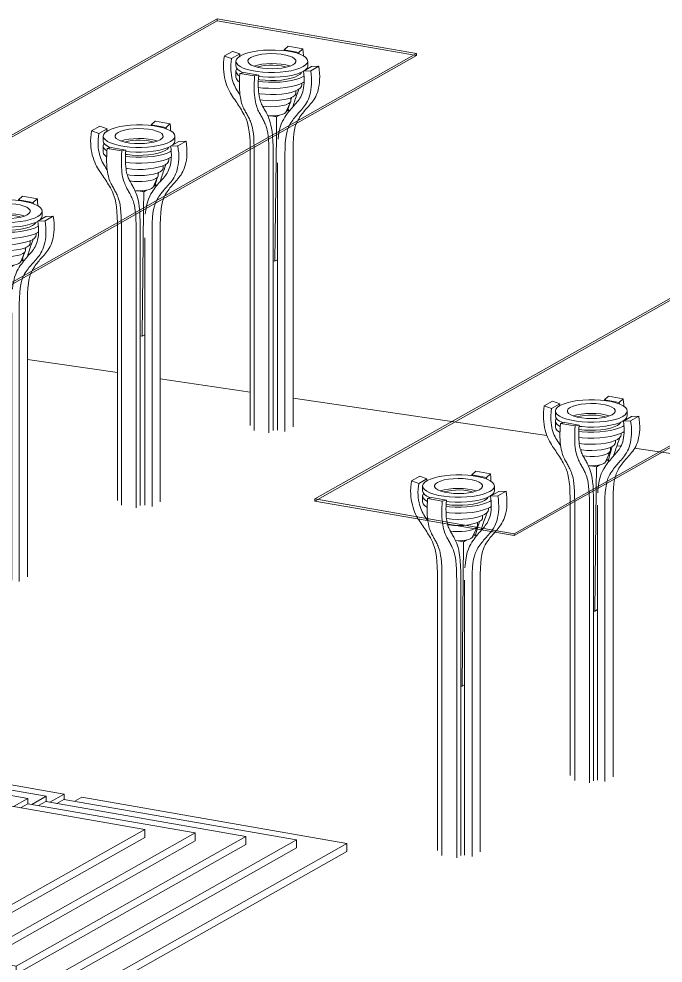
# Model space of a CAD drawing. Header units: millimetres. Extents: x -46414 to 39435, y -16675 to 32999.
# Drawn here: x 8391 to 16017, y 6669 to 17844 of the extents above; entities that cross this region are included whole.
import ezdxf

# ---------------------------------------------------------------- set-up
doc = ezdxf.new("R2010")
doc.units = ezdxf.units.MM
for name, color, linetype, lineweight in [('A-FLOR', 192, 'Continuous', 9), ('A-GENM', 13, 'Continuous', 9), ('A-GLAZ-CURT', 52, 'Continuous', 9)]:
    doc.layers.add(name, color=color, linetype=linetype, lineweight=lineweight)

# ---------------------------------------------------------------- blocks, each defined once
blk = doc.blocks.new('water view - water view-248773-3D 2')
at = {"layer": 'A-GENM'}
for p, q in [((5788, 9214), (5103, 8827)), ((6969, 9009), (5788, 9214)), ((7057, 9155), (7057, 9171)), ((7057, 9171), (7104, 9162)), ((7206, 9263), (7191, 9070)), ((7212, 9258), (7226, 9253)), ((7297, 9070), (7283, 9263)), ((7288, 9192), (7290, 9191)), ((7288, 9190), (7290, 9191)), ((7290, 9191), (7290, 9176)), ((5959, 9122), (5359, 8783)), ((7183, 8909), (5959, 9122)), ((6960, 9103), (6960, 9031)), ((7010, 9110), (6963, 9118)), ((7030, 9045), (7056, 9059)), ((7120, 9144), (7057, 9155)), ((7459, 9162), (7433, 9147)), ((7526, 9073), (7462, 9084)), ((7478, 9097), (7526, 9089)), ((7526, 9089), (7526, 9073)), ((7529, 9031), (7529, 9103)), ((6131, 9029), (5616, 8738)), ((7180, 8846), (6131, 9029)), ((7065, 9049), (7030, 9029)), ((7030, 9029), (7030, 9045)), ((7184, 8944), (7172, 8641)), ((7225, 9030), (7199, 9015)), ((7199, 9015), (7199, 9000)), ((7316, 8641), (7305, 8944)), ((8925, 8669), (7331, 8946)), ((7432, 9036), (7385, 9044)), ((7432, 9020), (7432, 9036)), ((6302, 8936), (5872, 8694)), ((6473, 8844), (6129, 8649)), ((7178, 8784), (6302, 8936)), ((7176, 8722), (6473, 8844)), ((8712, 8643), (7307, 8887)), ((8498, 8617), (7309, 8824)), ((8285, 8592), (7312, 8761)), ((7173, 8643), (7132, 8487)), ((7357, 8487), (7316, 8643)), ((8071, 8566), (7606, 8647)), ((8328, 8521), (8498, 8617)), ((8498, 8617), (8498, 8554)), ((8542, 8547), (8712, 8643)), ((8712, 8643), (8712, 8580)), ((8755, 8573), (8925, 8669)), ((8923, 8606), (8838, 8558)), ((11675, 8128), (8923, 8606)), ((8925, 8669), (8925, 8606)), ((9136, 8632), (9051, 8584)), ((12274, 8086), (9136, 8632)), ((6772, 8544), (6773, 8537)), ((7693, 8399), (7717, 8544)), ((7727, 8372), (8071, 8566)), ((8282, 8529), (7938, 8335)), ((8060, 8465), (8285, 8592)), ((8071, 8566), (8071, 8471)), ((9880, 8251), (8282, 8529)), ((8285, 8592), (8285, 8529)), ((8496, 8555), (8411, 8507)), ((10478, 8210), (8496, 8555)), ((8709, 8581), (8624, 8533)), ((11077, 8169), (8709, 8581)), ((4359, 8407), (2215, 7196)), ((7828, 8354), (8033, 8470)), ((8033, 8470), (8143, 8451)), ((8071, 8471), (8060, 8465)), ((4595, 8351), (2813, 7345)), ((4745, 8247), (3412, 7493)), ((8016, 7199), (9880, 8251)), ((8187, 6916), (10478, 8210)), ((8358, 6633), (11077, 8169)), ((9880, 8251), (9880, 8156)), ((10478, 8210), (10478, 8115)), ((11077, 8169), (11077, 8074)), ((4896, 8142), (4011, 7642)), ((9880, 8156), (8016, 7104)), ((10478, 8115), (8187, 6821)), ((11077, 8074), (8358, 6538)), ((8530, 6351), (11675, 8128)), ((8701, 6068), (12274, 8086)), ((11675, 8128), (11675, 8033)), ((12274, 8086), (12274, 7991)), ((5046, 8038), (4609, 7791)), ((11675, 8033), (8530, 6256)), ((12274, 7991), (8701, 5973)), ((4609, 7791), (5217, 7685)), ((4609, 7696), (4609, 7791)), ((4011, 7642), (4876, 7492)), ((4011, 7547), (4011, 7642)), ((5089, 7612), (4609, 7696)), ((3412, 7493), (4534, 7298)), ((3412, 7399), (3412, 7493)), ((4747, 7419), (4011, 7547)), ((4406, 7226), (3412, 7399)), ((2813, 7345), (4192, 7105)), ((2813, 7250), (2813, 7345)), ((5670, 7259), (5486, 7291)), ((7081, 7266), (7027, 7275)), ((2215, 7196), (3851, 6912)), ((2215, 7128), (2215, 7196)), ((4064, 7032), (2813, 7250)), ((5273, 7170), (5660, 7103)), ((6814, 7155), (7146, 7097)), ((8016, 7104), (7724, 7154)), ((7778, 7240), (8016, 7199)), ((8016, 7104), (8016, 7199)), ((3692, 6844), (2245, 7096)), ((5397, 7053), (5144, 7097)), ((7161, 6999), (6797, 7063)), ((6590, 6941), (6614, 6937)), ((7685, 7003), (8187, 6916)), ((6600, 6844), (6552, 6853)), ((6791, 6906), (7168, 6840)), ((8187, 6821), (7678, 6910)), ((8187, 6821), (8187, 6916)), ((7168, 6745), (6767, 6815)), ((7676, 6752), (8358, 6633)), ((6501, 6704), (6521, 6700)), ((6676, 6673), (7168, 6588)), ((8358, 6538), (7676, 6657)), ((8358, 6538), (8358, 6633)), ((5947, 6452), (5661, 6502)), ((5789, 6575), (5908, 6554)), ((7168, 6493), (6604, 6591)), ((7676, 6499), (8530, 6351)), ((6518, 6448), (7168, 6335)), ((8530, 6256), (7676, 6404)), ((7168, 6240), (6497, 6357)), ((8530, 6256), (8530, 6351)), ((7676, 6247), (8701, 6068)), ((8701, 5973), (7676, 6152)), ((8701, 5973), (8701, 6068))]:
    blk.add_line(p, q, dxfattribs=at)
for points in [[(7212, 9258, 0), (7210, 9259, 0), (7207, 9260, 0), (7204, 9262, 0), (7201, 9264, 0), (7198, 9267, 0), (7195, 9270, 0), (7191, 9274, 0), (7187, 9278, 0), (7184, 9284, 0), (7180, 9290, 0), (7177, 9297, 0), (7175, 9305, 0), (7173, 9314, 0), (7173, 9323, 0), (7174, 9332, 0), (7176, 9341, 0), (7178, 9349, 0), (7181, 9355, 0), (7185, 9361, 0), (7189, 9366, 0), (7192, 9370, 0), (7196, 9374, 0), (7199, 9377, 0), (7202, 9379, 0), (7205, 9381, 0), (7208, 9383, 0), (7211, 9384, 0), (7213, 9386, 0), (7215, 9387, 0), (7217, 9387, 0), (7219, 9388, 0), (7221, 9389, 0), (7222, 9389, 0), (7224, 9390, 0), (7225, 9390, 0), (7227, 9391, 0), (7228, 9391, 0), (7229, 9391, 0), (7231, 9392, 0), (7232, 9392, 0), (7233, 9392, 0), (7234, 9392, 0), (7235, 9392, 0), (7236, 9392, 0), (7237, 9392, 0), (7238, 9393, 0), (7239, 9393, 0), (7240, 9393, 0), (7241, 9393, 0), (7242, 9393, 0), (7243, 9393, 0), (7243, 9393, 0), (7244, 9393, 0), (7245, 9393, 0), (7246, 9393, 0), (7247, 9393, 0), (7248, 9393, 0), (7249, 9393, 0), (7250, 9393, 0), (7251, 9393, 0), (7252, 9393, 0), (7253, 9392, 0), (7254, 9392, 0), (7255, 9392, 0), (7256, 9392, 0), (7257, 9392, 0)], [(7277, 9258, 0), (7279, 9259, 0), (7282, 9260, 0), (7285, 9262, 0), (7288, 9264, 0), (7291, 9267, 0), (7294, 9270, 0), (7298, 9274, 0), (7302, 9278, 0), (7305, 9284, 0), (7309, 9290, 0), (7312, 9297, 0), (7314, 9305, 0), (7316, 9314, 0), (7316, 9323, 0), (7315, 9332, 0), (7313, 9341, 0), (7311, 9349, 0), (7307, 9355, 0), (7304, 9361, 0), (7300, 9366, 0), (7296, 9370, 0), (7293, 9374, 0), (7290, 9377, 0), (7286, 9379, 0), (7283, 9381, 0), (7281, 9383, 0), (7278, 9384, 0), (7276, 9386, 0), (7274, 9387, 0), (7272, 9387, 0), (7270, 9388, 0), (7268, 9389, 0), (7266, 9389, 0), (7265, 9390, 0), (7263, 9390, 0), (7262, 9391, 0), (7261, 9391, 0), (7259, 9391, 0), (7258, 9392, 0), (7257, 9392, 0), (7257, 9392, 0)], [(7057, 9171, 0), (7097, 9180, 0), (7142, 9187, 0), (7190, 9191, 0), (7201, 9192, 0)], [(7104, 9162, 0), (7140, 9169, 0), (7180, 9174, 0), (7200, 9176, 0)], [(7226, 9253, 0), (7245, 9252, 0), (7264, 9254, 0), (7278, 9258, 0)], [(7290, 9176, 0), (7338, 9172, 0), (7383, 9166, 0)], [(7383, 9166, 0), (7423, 9157, 0), (7441, 9152, 0)], [(7030, 9045, 0), (7005, 9055, 0), (6985, 9067, 0), (6971, 9079, 0), (6962, 9092, 0), (6960, 9105, 0), (6963, 9118, 0)], [(6975, 9117, 0), (6995, 9131, 0), (7023, 9144, 0), (7057, 9155, 0)], [(7026, 9091, 0), (7018, 9100, 0), (7010, 9110, 0)], [(7056, 9059, 0), (7034, 9071, 0), (7019, 9083, 0), (7011, 9096, 0), (7010, 9110, 0)], [(7120, 9144, 0), (7083, 9134, 0), (7054, 9121, 0), (7034, 9106, 0), (7026, 9091, 0)], [(7046, 9065, 0), (7047, 9079, 0), (7060, 9093, 0), (7083, 9107, 0), (7116, 9118, 0), (7156, 9126, 0), (7197, 9131, 0)], [(7056, 9059, 0), (7061, 9054, 0), (7065, 9049, 0)], [(7104, 9162, 0), (7112, 9153, 0), (7120, 9144, 0)], [(7219, 9055, 0), (7201, 9060, 0), (7192, 9067, 0), (7192, 9073, 0)], [(7297, 9073, 0), (7295, 9065, 0), (7284, 9059, 0), (7265, 9054, 0), (7241, 9053, 0), (7219, 9055, 0)], [(7350, 9147, 0), (7304, 9153, 0), (7291, 9155, 0)], [(7292, 9130, 0), (7297, 9130, 0), (7341, 9124, 0)], [(7341, 9124, 0), (7380, 9116, 0), (7411, 9104, 0), (7433, 9091, 0), (7443, 9076, 0), (7442, 9061, 0)], [(7424, 9127, 0), (7391, 9138, 0), (7350, 9147, 0)], [(7404, 9041, 0), (7406, 9042, 0), (7435, 9054, 0), (7454, 9069, 0), (7462, 9084, 0)], [(7433, 9147, 0), (7428, 9137, 0), (7424, 9127, 0)], [(7526, 9073, 0), (7514, 9058, 0), (7493, 9044, 0), (7466, 9032, 0), (7432, 9020, 0)], [(7433, 9147, 0), (7455, 9136, 0), (7470, 9124, 0), (7478, 9111, 0), (7478, 9097, 0)], [(7459, 9162, 0), (7488, 9150, 0), (7510, 9135, 0), (7524, 9120, 0), (7529, 9105, 0), (7526, 9089, 0)], [(7462, 9084, 0), (7470, 9091, 0), (7478, 9097, 0)], [(7106, 8953, 0), (7057, 8963, 0), (7017, 8977, 0), (6986, 8993, 0), (6967, 9011, 0), (6960, 9029, 0), (6960, 9031, 0)], [(7106, 9010, 0), (7065, 9018, 0), (7030, 9029, 0)], [(7065, 9049, 0), (7098, 9037, 0), (7138, 9028, 0)], [(7529, 9032, 0), (7524, 9014, 0), (7507, 8996, 0), (7478, 8979, 0), (7439, 8965, 0), (7391, 8954, 0), (7337, 8946, 0), (7279, 8942, 0), (7219, 8942, 0), (7161, 8945, 0), (7106, 8953, 0)], [(7199, 9000, 0), (7151, 9003, 0), (7106, 9010, 0)], [(7138, 9028, 0), (7185, 9022, 0), (7208, 9020, 0)], [(7432, 9036, 0), (7399, 9028, 0), (7362, 9022, 0), (7323, 9018, 0), (7282, 9015, 0), (7240, 9014, 0), (7199, 9015, 0)], [(7385, 9044, 0), (7349, 9037, 0), (7309, 9033, 0), (7267, 9030, 0), (7225, 9030, 0)], [(6773, 8537, 0), (6771, 8557, 0), (6780, 8580, 0), (6800, 8602, 0), (6830, 8624, 0), (6871, 8643, 0), (6922, 8660, 0), (6980, 8675, 0), (7044, 8686, 0), (7114, 8694, 0), (7175, 8698, 0)], [(6828, 8528, 0), (6822, 8542, 0), (6823, 8564, 0), (6835, 8586, 0), (6858, 8606, 0), (6892, 8625, 0), (6936, 8643, 0), (6988, 8657, 0), (7047, 8669, 0), (7111, 8678, 0), (7174, 8683, 0)], [(7209, 8621, 0), (7188, 8627, 0), (7175, 8635, 0), (7173, 8644, 0)], [(7316, 8643, 0), (7316, 8638, 0), (7307, 8630, 0), (7289, 8623, 0), (7264, 8619, 0), (7236, 8619, 0), (7209, 8621, 0)], [(7314, 8698, 0), (7335, 8697, 0), (7406, 8691, 0), (7474, 8681, 0)], [(7314, 8683, 0), (7318, 8682, 0), (7386, 8677, 0), (7450, 8668, 0)], [(7450, 8668, 0), (7508, 8656, 0), (7559, 8641, 0), (7601, 8623, 0), (7634, 8604, 0), (7656, 8583, 0), (7667, 8561, 0), (7666, 8539, 0), (7654, 8518, 0), (7630, 8497, 0), (7596, 8478, 0), (7553, 8461, 0), (7501, 8446, 0), (7442, 8434, 0), (7400, 8428, 0)], [(7474, 8681, 0), (7536, 8669, 0), (7591, 8653, 0), (7637, 8635, 0), (7674, 8614, 0), (7700, 8593, 0), (7714, 8570, 0), (7718, 8546, 0), (7709, 8523, 0), (7689, 8501, 0), (7658, 8480, 0), (7617, 8460, 0), (7567, 8443, 0), (7509, 8429, 0), (7455, 8419, 0)], [(6905, 8514, 0), (6921, 8529, 0), (6953, 8547, 0), (6995, 8563, 0), (7045, 8576, 0), (7101, 8586, 0), (7159, 8592, 0)], [(7329, 8592, 0), (7356, 8589, 0), (7416, 8581, 0)], [(7416, 8581, 0), (7469, 8570, 0), (7515, 8555, 0), (7552, 8538, 0), (7579, 8520, 0), (7594, 8500, 0), (7597, 8480, 0), (7596, 8478, 0)], [(7136, 8474, 0), (7132, 8480, 0), (7133, 8491, 0)], [(7357, 8489, 0), (7355, 8478, 0), (7343, 8467, 0), (7322, 8459, 0), (7292, 8452, 0), (7273, 8450, 0)], [(7694, 8401, 0), (7692, 8393, 0), (7685, 8379, 0)]]:
    blk.add_polyline3d(points, dxfattribs=at)
blk = doc.blocks.new('Family8 - COLUMN-V35-3D 2')
at = {"layer": 'A-GENM'}
for p, q in [((13135, 12431), (13038, 12376)), ((13135, 12431), (13221, 12400)), ((13751, 12448), (13799, 12491)), ((13752, 12439), (13751, 12448)), ((13751, 12448), (13926, 12417)), ((13974, 12461), (13799, 12491)), ((13974, 12461), (13926, 12417)), ((13926, 12417), (13927, 12398)), ((13125, 12345), (13038, 12376)), ((13125, 12345), (13221, 12400)), ((13170, 12315), (13170, 12258)), ((13221, 12400), (13218, 12376)), ((14019, 12258), (14019, 12315)), ((13170, 12198), (13170, 12127)), ((13250, 12173), (13244, 12183)), ((14071, 12252), (13974, 12197)), ((14060, 12199), (13974, 12197)), ((14008, 12228), (14014, 12219)), ((14060, 12199), (14157, 12253)), ((14071, 12252), (14157, 12253)), ((13229, 12169), (13277, 12179)), ((13229, 12169), (13403, 12138)), ((13451, 12149), (13277, 12179)), ((13451, 12149), (13403, 12138)), ((13982, 12143), (13966, 12133)), ((13984, 12074), (13966, 12062)), ((13879, 11937), (13879, 11967)), ((13948, 12032), (13948, 12054)), ((13232, 11904), (13230, 11906)), ((13820, 11847), (13820, 11883)), ((13762, 11713), (13804, 11806)), ((13763, 11717), (13801, 11738)), ((13801, 11738), (13774, 11743)), ((13792, 11813), (13785, 11809)), ((13811, 11827), (13792, 11813)), ((13801, 11738), (13800, 11715)), ((13804, 11806), (13818, 11837)), ((13858, 11784), (13862, 11795)), ((13588, 11668), (13655, 11656)), ((13636, 9946), (13655, 11656)), ((13655, 11656), (13694, 11678)), ((13344, 11285), (13344, 8002)), ((13398, 7943), (13398, 11226)), ((13573, 11195), (13573, 7913)), ((13621, 11223), (13621, 7941)), ((13667, 11202), (13667, 7946)), ((13755, 7931), (13755, 11213)), ((13852, 11268), (13852, 7986)), ((13636, 9946), (13621, 9948)), ((13667, 9964), (13636, 9946))]:
    blk.add_line(p, q, dxfattribs=at)
for points in [[(13223, 12380, 0), (13262, 12398, 0), (13310, 12414, 0), (13366, 12428, 0), (13428, 12438, 0), (13495, 12445, 0), (13564, 12448, 0), (13634, 12448, 0), (13703, 12444, 0), (13769, 12437, 0), (13831, 12426, 0), (13886, 12412, 0), (13933, 12396, 0), (13970, 12378, 0), (13998, 12357, 0), (14014, 12336, 0), (14019, 12314, 0), (14013, 12292, 0), (13995, 12271, 0), (13966, 12251, 0)], [(13978, 12392, 0), (13977, 12421, 0), (13974, 12461, 0)], [(13030, 12307, 0), (13029, 12297, 0), (13028, 12260, 0), (13029, 12223, 0), (13031, 12188, 0), (13035, 12154, 0), (13041, 12121, 0), (13048, 12091, 0), (13056, 12061, 0), (13065, 12034, 0), (13075, 12008, 0), (13087, 11983, 0), (13098, 11960, 0), (13110, 11938, 0), (13118, 11925, 0)], [(13038, 12376, 0), (13033, 12336, 0), (13030, 12307, 0)], [(13118, 12292, 0), (13119, 12309, 0), (13125, 12345, 0)], [(13966, 12251, 0), (13927, 12233, 0), (13879, 12217, 0), (13823, 12203, 0), (13761, 12193, 0), (13695, 12186, 0), (13625, 12183, 0), (13555, 12183, 0), (13486, 12187, 0), (13420, 12194, 0), (13359, 12205, 0), (13304, 12218, 0), (13257, 12235, 0), (13219, 12253, 0), (13192, 12273, 0), (13175, 12295, 0), (13170, 12317, 0), (13177, 12339, 0), (13194, 12360, 0), (13223, 12380, 0)], [(13844, 12272, 0), (13809, 12257, 0), (13766, 12244, 0), (13715, 12235, 0), (13659, 12228, 0), (13600, 12226, 0), (13540, 12228, 0), (13483, 12233, 0), (13431, 12242, 0), (13386, 12255, 0), (13351, 12269, 0), (13326, 12286, 0), (13312, 12305, 0), (13311, 12323, 0), (13323, 12342, 0), (13346, 12359, 0)], [(13346, 12359, 0), (13380, 12374, 0), (13424, 12387, 0), (13475, 12396, 0), (13531, 12402, 0), (13590, 12405, 0), (13649, 12403, 0), (13706, 12397, 0), (13758, 12388, 0), (13803, 12376, 0), (13839, 12361, 0), (13864, 12344, 0), (13877, 12326, 0), (13878, 12308, 0), (13867, 12289, 0), (13844, 12272, 0)], [(13979, 12371, 0), (13979, 12383, 0), (13978, 12392, 0)], [(13230, 11906, 0), (13221, 11919, 0), (13209, 11937, 0), (13197, 11955, 0), (13186, 11973, 0), (13176, 11991, 0), (13166, 12011, 0), (13156, 12030, 0), (13148, 12051, 0), (13140, 12073, 0), (13133, 12097, 0), (13127, 12122, 0), (13122, 12149, 0), (13118, 12178, 0), (13116, 12209, 0), (13115, 12241, 0), (13116, 12274, 0), (13118, 12292, 0)], [(13170, 12260, 0), (13175, 12238, 0), (13192, 12217, 0), (13219, 12196, 0), (13257, 12178, 0), (13262, 12176, 0)], [(13225, 12132, 0), (13219, 12136, 0), (13192, 12156, 0), (13175, 12177, 0), (13170, 12199, 0), (13177, 12221, 0), (13181, 12228, 0)], [(13381, 12257, 0), (13424, 12269, 0), (13475, 12279, 0), (13531, 12285, 0), (13590, 12287, 0), (13649, 12286, 0), (13706, 12280, 0), (13758, 12271, 0), (13803, 12259, 0), (13809, 12257, 0)], [(13424, 12244, 0), (13427, 12245, 0), (13465, 12256, 0), (13509, 12263, 0), (13557, 12268, 0), (13608, 12269, 0), (13657, 12266, 0), (13704, 12260, 0), (13745, 12251, 0), (13765, 12244, 0)], [(13450, 12133, 0), (13486, 12130, 0), (13555, 12126, 0), (13625, 12126, 0), (13695, 12129, 0), (13761, 12136, 0), (13823, 12146, 0), (13879, 12160, 0), (13927, 12176, 0), (13966, 12194, 0)], [(13945, 12183, 0), (13930, 12163, 0), (13904, 12144, 0)], [(13966, 12194, 0), (13995, 12214, 0), (14013, 12235, 0), (14019, 12257, 0), (14019, 12258, 0)], [(13974, 12197, 0), (13979, 12159, 0), (13981, 12141, 0)], [(14069, 12126, 0), (14066, 12157, 0), (14060, 12199, 0)], [(14157, 12253, 0), (14163, 12211, 0), (14166, 12181, 0)], [(13223, 12062, 0), (13219, 12065, 0), (13192, 12085, 0), (13175, 12106, 0), (13170, 12128, 0)], [(13231, 11905, 0), (13230, 11915, 0), (13227, 11944, 0), (13225, 11976, 0), (13223, 12010, 0), (13223, 12047, 0), (13224, 12085, 0), (13224, 12095, 0)], [(13224, 12095, 0), (13226, 12126, 0), (13229, 12169, 0)], [(13403, 12138, 0), (13400, 12095, 0), (13399, 12065, 0)], [(13966, 12133, 0), (13927, 12115, 0), (13879, 12099, 0), (13823, 12086, 0), (13761, 12076, 0), (13695, 12069, 0), (13625, 12065, 0), (13555, 12066, 0), (13486, 12069, 0), (13446, 12073, 0)], [(13464, 11865, 0), (13464, 11866, 0), (13460, 11885, 0), (13456, 11905, 0), (13453, 11927, 0), (13450, 11952, 0), (13448, 11979, 0), (13447, 12009, 0), (13446, 12040, 0), (13447, 12074, 0), (13447, 12092, 0)], [(13447, 12092, 0), (13448, 12110, 0), (13451, 12149, 0)], [(13904, 12144, 0), (13867, 12127, 0), (13821, 12113, 0), (13767, 12101, 0), (13708, 12093, 0), (13644, 12088, 0), (13579, 12087, 0), (13514, 12090, 0), (13452, 12097, 0), (13448, 12097, 0)], [(13981, 12141, 0), (13982, 12124, 0), (13983, 12090, 0), (13983, 12058, 0), (13980, 12028, 0), (13977, 12001, 0), (13972, 11975, 0), (13966, 11952, 0), (13959, 11931, 0), (13951, 11911, 0), (13942, 11894, 0), (13933, 11877, 0), (13923, 11862, 0), (13912, 11847, 0), (13901, 11833, 0), (13890, 11819, 0), (13878, 11805, 0), (13868, 11795, 0)], [(13980, 11775, 0), (13988, 11785, 0), (14000, 11803, 0), (14012, 11822, 0), (14023, 11843, 0), (14034, 11865, 0), (14043, 11890, 0), (14051, 11916, 0), (14058, 11944, 0), (14064, 11975, 0), (14068, 12007, 0), (14070, 12042, 0), (14071, 12078, 0), (14069, 12116, 0), (14069, 12126, 0)], [(14166, 12181, 0), (14166, 12171, 0), (14168, 12133, 0), (14167, 12097, 0), (14165, 12062, 0), (14161, 12030, 0), (14155, 11999, 0), (14148, 11971, 0), (14140, 11944, 0), (14130, 11920, 0), (14120, 11898, 0), (14109, 11877, 0), (14097, 11858, 0), (14085, 11840, 0), (14073, 11824, 0), (14060, 11808, 0), (14047, 11794, 0), (14035, 11780, 0), (14024, 11768, 0)], [(13399, 12065, 0), (13398, 12055, 0), (13398, 12016, 0), (13398, 11980, 0), (13399, 11946, 0), (13402, 11914, 0), (13405, 11884, 0), (13406, 11875, 0)], [(13966, 12062, 0), (13927, 12044, 0), (13879, 12028, 0), (13823, 12015, 0), (13761, 12004, 0), (13695, 11997, 0), (13625, 11994, 0), (13555, 11994, 0), (13486, 11998, 0), (13446, 12002, 0)], [(13904, 11978, 0), (13867, 11961, 0), (13821, 11947, 0), (13767, 11935, 0), (13708, 11927, 0), (13644, 11922, 0), (13579, 11921, 0), (13514, 11924, 0), (13452, 11930, 0)], [(13862, 11796, 0), (13868, 11815, 0), (13874, 11834, 0), (13880, 11852, 0), (13886, 11871, 0), (13892, 11889, 0), (13899, 11908, 0), (13906, 11927, 0), (13913, 11947, 0), (13920, 11968, 0), (13927, 11990, 0), (13928, 11995, 0)], [(13948, 12037, 0), (13945, 12017, 0), (13930, 11997, 0), (13904, 11978, 0)], [(13118, 11925, 0), (13123, 11917, 0), (13136, 11897, 0), (13148, 11878, 0), (13161, 11860, 0), (13173, 11843, 0), (13185, 11825, 0), (13196, 11809, 0), (13207, 11792, 0), (13218, 11775, 0), (13229, 11757, 0), (13240, 11739, 0), (13251, 11720, 0), (13262, 11701, 0), (13273, 11679, 0), (13285, 11656, 0), (13296, 11631, 0), (13307, 11601, 0), (13317, 11566, 0), (13326, 11526, 0), (13333, 11478, 0), (13339, 11423, 0), (13342, 11359, 0), (13344, 11285, 0)], [(13398, 11226, 0), (13398, 11299, 0), (13396, 11362, 0), (13392, 11414, 0), (13388, 11458, 0), (13383, 11494, 0), (13378, 11524, 0), (13372, 11548, 0), (13366, 11569, 0), (13359, 11586, 0), (13353, 11602, 0), (13347, 11616, 0), (13341, 11630, 0), (13335, 11642, 0), (13329, 11655, 0), (13322, 11666, 0), (13316, 11678, 0), (13310, 11689, 0), (13303, 11700, 0), (13297, 11712, 0), (13290, 11724, 0), (13283, 11737, 0), (13276, 11751, 0), (13269, 11765, 0), (13262, 11781, 0), (13256, 11799, 0), (13249, 11818, 0), (13244, 11839, 0), (13239, 11862, 0), (13234, 11887, 0), (13231, 11905, 0)], [(13406, 11875, 0), (13409, 11857, 0), (13413, 11832, 0), (13418, 11809, 0), (13424, 11788, 0), (13430, 11769, 0), (13437, 11751, 0), (13443, 11735, 0), (13450, 11720, 0), (13457, 11707, 0), (13464, 11694, 0), (13471, 11682, 0), (13478, 11670, 0), (13485, 11659, 0), (13491, 11647, 0), (13497, 11636, 0), (13503, 11624, 0), (13509, 11612, 0), (13515, 11599, 0), (13521, 11586, 0), (13527, 11571, 0), (13534, 11556, 0), (13540, 11538, 0), (13546, 11518, 0), (13552, 11494, 0), (13558, 11464, 0), (13563, 11428, 0), (13567, 11384, 0), (13570, 11331, 0), (13572, 11269, 0), (13573, 11195, 0)], [(13621, 11223, 0), (13621, 11302, 0), (13618, 11370, 0), (13615, 11429, 0), (13610, 11479, 0), (13604, 11522, 0), (13597, 11558, 0), (13589, 11588, 0), (13581, 11613, 0), (13573, 11634, 0), (13566, 11651, 0), (13559, 11667, 0), (13552, 11682, 0), (13546, 11696, 0), (13539, 11709, 0), (13532, 11722, 0), (13525, 11734, 0), (13519, 11746, 0), (13512, 11758, 0), (13505, 11770, 0), (13498, 11782, 0), (13492, 11794, 0), (13485, 11807, 0), (13480, 11820, 0), (13474, 11834, 0), (13469, 11850, 0), (13465, 11865, 0)], [(13555, 11849, 0), (13540, 11850, 0), (13483, 11855, 0), (13466, 11858, 0)], [(13844, 11894, 0), (13809, 11879, 0), (13766, 11866, 0), (13715, 11856, 0), (13659, 11850, 0), (13600, 11848, 0), (13555, 11849, 0)], [(13820, 11848, 0), (13820, 11843, 0), (13812, 11828, 0)], [(13843, 11894, 0), (13838, 11878, 0), (13831, 11857, 0), (13825, 11836, 0), (13818, 11813, 0), (13815, 11804, 0)], [(13879, 11943, 0), (13878, 11929, 0), (13867, 11911, 0), (13844, 11894, 0)], [(13785, 11809, 0), (13763, 11800, 0), (13725, 11789, 0), (13681, 11782, 0), (13632, 11777, 0), (13582, 11776, 0), (13532, 11779, 0), (13497, 11783, 0)], [(13868, 11795, 0), (13865, 11791, 0), (13853, 11778, 0), (13840, 11764, 0), (13828, 11750, 0), (13816, 11735, 0), (13804, 11720, 0), (13792, 11705, 0), (13779, 11688, 0), (13767, 11670, 0), (13754, 11652, 0), (13741, 11629, 0), (13726, 11602, 0), (13712, 11570, 0), (13699, 11532, 0), (13689, 11488, 0), (13680, 11436, 0), (13673, 11377, 0), (13671, 11346, 0)], [(13755, 11213, 0), (13756, 11287, 0), (13760, 11350, 0), (13766, 11403, 0), (13773, 11448, 0), (13782, 11485, 0), (13792, 11516, 0), (13803, 11542, 0), (13814, 11564, 0), (13825, 11583, 0), (13837, 11601, 0), (13848, 11617, 0), (13859, 11632, 0), (13870, 11646, 0), (13881, 11660, 0), (13892, 11673, 0), (13903, 11686, 0), (13914, 11699, 0), (13926, 11712, 0), (13938, 11725, 0), (13950, 11739, 0), (13963, 11753, 0), (13976, 11769, 0), (13980, 11775, 0)], [(13815, 11804, 0), (13811, 11790, 0), (13804, 11764, 0), (13797, 11739, 0)], [(14024, 11768, 0), (14023, 11766, 0), (14011, 11753, 0), (14000, 11740, 0), (13988, 11727, 0), (13977, 11714, 0), (13967, 11701, 0), (13956, 11686, 0), (13945, 11671, 0), (13934, 11655, 0), (13922, 11638, 0), (13911, 11619, 0), (13900, 11597, 0), (13889, 11571, 0), (13879, 11540, 0), (13870, 11503, 0), (13862, 11458, 0), (13857, 11405, 0), (13853, 11342, 0), (13852, 11268, 0)], [(13742, 11694, 0), (13716, 11683, 0), (13682, 11675, 0), (13641, 11669, 0), (13598, 11667, 0), (13558, 11669, 0)], [(13763, 11716, 0), (13758, 11707, 0), (13742, 11694, 0)]]:
    blk.add_polyline3d(points, dxfattribs=at)
blk = doc.blocks.new('Family8 - COLUMN-V36-3D 2')
at = {"layer": 'A-GENM'}
for p, q in [((14707, 13319), (14610, 13264)), ((14707, 13319), (14793, 13287)), ((15323, 13335), (15371, 13379)), ((15324, 13326), (15323, 13335)), ((15323, 13335), (15498, 13305)), ((15545, 13348), (15371, 13379)), ((15545, 13348), (15498, 13305)), ((15498, 13305), (15499, 13286)), ((14696, 13233), (14610, 13264)), ((14696, 13233), (14793, 13287)), ((14742, 13203), (14742, 13146)), ((14793, 13287), (14790, 13264)), ((15591, 13146), (15591, 13203)), ((14742, 13086), (14742, 13015)), ((15643, 13140), (15546, 13085)), ((15632, 13086), (15546, 13085)), ((15580, 13116), (15586, 13107)), ((15632, 13086), (15729, 13141)), ((15643, 13140), (15729, 13141)), ((14801, 13056), (14848, 13067)), ((14801, 13056), (14975, 13026)), ((14822, 13061), (14816, 13071)), ((15023, 13037), (14848, 13067)), ((15023, 13037), (14975, 13026)), ((15554, 13031), (15538, 13021)), ((15451, 12825), (15451, 12855)), ((15520, 12920), (15520, 12942)), ((15556, 12962), (15538, 12950)), ((15392, 12735), (15392, 12771)), ((15334, 12601), (15390, 12725)), ((15372, 12626), (15346, 12630)), ((15159, 12555), (15227, 12544)), ((15224, 12275), (15227, 12544)), ((15227, 12544), (15266, 12566)), ((15334, 12604), (15372, 12626)), ((15372, 12626), (15372, 12603)), ((15207, 10834), (15224, 12275)), ((14916, 12173), (14916, 12101)), ((14916, 12101), (14916, 8890)), ((14970, 12114), (14970, 12133)), ((14970, 8831), (14970, 12114)), ((15145, 12083), (15145, 8801)), ((15193, 12111), (15193, 8828)), ((15239, 12089), (15239, 8834)), ((15327, 8819), (15327, 12101)), ((15424, 12156), (15424, 8873)), ((15239, 10852), (15207, 10834)), ((15207, 10834), (15193, 10836))]:
    blk.add_line(p, q, dxfattribs=at)
for points in [[(14795, 13268, 0), (14834, 13286, 0), (14882, 13302, 0), (14938, 13315, 0), (15000, 13326, 0), (15067, 13333, 0), (15136, 13336, 0), (15206, 13336, 0), (15275, 13332, 0), (15341, 13325, 0), (15403, 13314, 0), (15458, 13300, 0), (15505, 13284, 0), (15542, 13265, 0), (15570, 13245, 0), (15586, 13224, 0), (15591, 13202, 0), (15585, 13180, 0), (15567, 13159, 0), (15538, 13139, 0)], [(15550, 13280, 0), (15549, 13309, 0), (15545, 13348, 0)], [(14602, 13195, 0), (14601, 13185, 0), (14600, 13147, 0), (14600, 13111, 0), (14603, 13075, 0), (14607, 13042, 0), (14613, 13009, 0), (14620, 12978, 0), (14628, 12949, 0), (14637, 12921, 0), (14647, 12895, 0), (14658, 12871, 0), (14670, 12848, 0), (14682, 12826, 0), (14695, 12805, 0), (14707, 12785, 0), (14720, 12766, 0), (14733, 12748, 0), (14745, 12730, 0), (14756, 12713, 0), (14768, 12696, 0), (14779, 12680, 0), (14790, 12663, 0), (14801, 12645, 0), (14812, 12627, 0), (14823, 12608, 0), (14834, 12588, 0), (14845, 12567, 0), (14857, 12544, 0), (14868, 12518, 0), (14879, 12489, 0), (14889, 12454, 0), (14898, 12414, 0), (14905, 12366, 0), (14911, 12311, 0), (14914, 12247, 0), (14916, 12173, 0)], [(14610, 13264, 0), (14605, 13224, 0), (14602, 13195, 0)], [(14690, 13179, 0), (14691, 13197, 0), (14696, 13233, 0)], [(15538, 13139, 0), (15499, 13120, 0), (15451, 13104, 0), (15395, 13091, 0), (15333, 13081, 0), (15267, 13074, 0), (15197, 13070, 0), (15127, 13071, 0), (15058, 13075, 0), (14992, 13082, 0), (14931, 13093, 0), (14876, 13106, 0), (14829, 13123, 0), (14791, 13141, 0), (14763, 13161, 0), (14747, 13183, 0), (14742, 13205, 0), (14748, 13226, 0), (14766, 13248, 0), (14795, 13268, 0)], [(15415, 13160, 0), (15381, 13145, 0), (15338, 13132, 0), (15287, 13122, 0), (15231, 13116, 0), (15171, 13114, 0), (15112, 13116, 0), (15055, 13121, 0), (15003, 13130, 0), (14958, 13142, 0), (14923, 13157, 0), (14897, 13174, 0), (14884, 13192, 0), (14883, 13211, 0), (14894, 13229, 0), (14918, 13246, 0)], [(14918, 13246, 0), (14952, 13262, 0), (14995, 13274, 0), (15046, 13284, 0), (15103, 13290, 0), (15162, 13292, 0), (15221, 13291, 0), (15278, 13285, 0), (15330, 13276, 0), (15375, 13264, 0), (15411, 13249, 0), (15436, 13232, 0), (15449, 13214, 0), (15450, 13195, 0), (15439, 13177, 0), (15415, 13160, 0)], [(15551, 13259, 0), (15550, 13271, 0), (15550, 13280, 0)], [(14803, 12792, 0), (14793, 12807, 0), (14781, 12825, 0), (14769, 12843, 0), (14758, 12861, 0), (14748, 12879, 0), (14738, 12898, 0), (14728, 12918, 0), (14720, 12939, 0), (14712, 12961, 0), (14705, 12985, 0), (14699, 13010, 0), (14694, 13037, 0), (14690, 13066, 0), (14688, 13097, 0), (14687, 13129, 0), (14688, 13162, 0), (14690, 13179, 0)], [(14742, 13148, 0), (14747, 13126, 0), (14763, 13104, 0), (14791, 13084, 0), (14829, 13066, 0), (14834, 13064, 0)], [(14797, 13020, 0), (14791, 13024, 0), (14763, 13044, 0), (14747, 13065, 0), (14742, 13087, 0), (14748, 13109, 0), (14753, 13116, 0)], [(14953, 13145, 0), (14995, 13157, 0), (15046, 13167, 0), (15103, 13173, 0), (15162, 13175, 0), (15221, 13173, 0), (15278, 13168, 0), (15330, 13159, 0), (15375, 13147, 0), (15381, 13145, 0)], [(14996, 13132, 0), (14999, 13133, 0), (15036, 13144, 0), (15081, 13151, 0), (15129, 13155, 0), (15180, 13156, 0), (15229, 13154, 0), (15276, 13148, 0), (15317, 13138, 0), (15337, 13132, 0)], [(15022, 13021, 0), (15058, 13018, 0), (15127, 13014, 0), (15197, 13013, 0), (15267, 13017, 0), (15333, 13024, 0), (15395, 13034, 0), (15451, 13047, 0), (15499, 13063, 0), (15538, 13082, 0)], [(15538, 13082, 0), (15567, 13102, 0), (15585, 13123, 0), (15591, 13145, 0), (15591, 13146, 0)], [(15546, 13085, 0), (15551, 13047, 0), (15553, 13029, 0)], [(15641, 13014, 0), (15638, 13044, 0), (15632, 13086, 0)], [(15729, 13141, 0), (15735, 13099, 0), (15737, 13069, 0)], [(14795, 12950, 0), (14791, 12952, 0), (14763, 12973, 0), (14747, 12994, 0), (14742, 13016, 0)], [(14970, 12133, 0), (14969, 12187, 0), (14967, 12250, 0), (14964, 12302, 0), (14960, 12346, 0), (14955, 12382, 0), (14950, 12412, 0), (14944, 12436, 0), (14937, 12456, 0), (14931, 12474, 0), (14925, 12490, 0), (14919, 12504, 0), (14913, 12518, 0), (14906, 12530, 0), (14900, 12542, 0), (14894, 12554, 0), (14888, 12565, 0), (14882, 12577, 0), (14875, 12588, 0), (14869, 12600, 0), (14862, 12612, 0), (14855, 12625, 0), (14848, 12638, 0), (14841, 12653, 0), (14834, 12669, 0), (14827, 12687, 0), (14821, 12706, 0), (14816, 12727, 0), (14810, 12750, 0), (14806, 12775, 0), (14802, 12803, 0), (14799, 12832, 0), (14797, 12864, 0), (14795, 12898, 0), (14795, 12935, 0), (14796, 12973, 0), (14796, 12983, 0)], [(14796, 12983, 0), (14798, 13014, 0), (14801, 13056, 0)], [(14975, 13026, 0), (14972, 12983, 0), (14971, 12953, 0)], [(15538, 13021, 0), (15499, 13003, 0), (15451, 12987, 0), (15395, 12974, 0), (15333, 12963, 0), (15267, 12956, 0), (15197, 12953, 0), (15127, 12953, 0), (15058, 12957, 0), (15018, 12961, 0)], [(15190, 12256, 0), (15190, 12258, 0), (15187, 12317, 0), (15182, 12367, 0), (15176, 12410, 0), (15168, 12446, 0), (15161, 12476, 0), (15153, 12501, 0), (15145, 12522, 0), (15138, 12539, 0), (15131, 12555, 0), (15124, 12570, 0), (15118, 12584, 0), (15111, 12597, 0), (15104, 12610, 0), (15097, 12622, 0), (15090, 12634, 0), (15084, 12646, 0), (15077, 12658, 0), (15070, 12670, 0), (15064, 12682, 0), (15057, 12695, 0), (15051, 12708, 0), (15046, 12722, 0), (15041, 12738, 0), (15036, 12754, 0), (15032, 12772, 0), (15028, 12793, 0), (15024, 12815, 0), (15022, 12840, 0), (15020, 12867, 0), (15018, 12896, 0), (15018, 12928, 0), (15019, 12962, 0), (15019, 12980, 0)], [(15019, 12980, 0), (15020, 12998, 0), (15023, 13037, 0)], [(15476, 13032, 0), (15439, 13015, 0), (15393, 13001, 0), (15339, 12989, 0), (15280, 12981, 0), (15216, 12976, 0), (15151, 12975, 0), (15086, 12978, 0), (15024, 12984, 0), (15019, 12985, 0)], [(15553, 13029, 0), (15554, 13011, 0), (15555, 12978, 0), (15554, 12946, 0), (15552, 12916, 0), (15549, 12889, 0), (15544, 12863, 0), (15538, 12840, 0), (15531, 12819, 0), (15523, 12799, 0), (15514, 12781, 0), (15505, 12765, 0), (15495, 12749, 0), (15484, 12735, 0), (15473, 12720, 0), (15462, 12707, 0), (15450, 12693, 0), (15437, 12679, 0), (15425, 12665, 0), (15412, 12652, 0), (15400, 12638, 0), (15388, 12623, 0), (15376, 12608, 0), (15364, 12593, 0), (15351, 12576, 0), (15339, 12558, 0), (15326, 12539, 0), (15313, 12517, 0), (15298, 12490, 0), (15284, 12458, 0), (15271, 12420, 0), (15260, 12375, 0), (15252, 12324, 0), (15247, 12289, 0)], [(15347, 12345, 0), (15354, 12373, 0), (15364, 12404, 0), (15375, 12430, 0), (15386, 12452, 0), (15397, 12471, 0), (15409, 12488, 0), (15420, 12504, 0), (15431, 12519, 0), (15442, 12534, 0), (15452, 12547, 0), (15463, 12561, 0), (15475, 12573, 0), (15486, 12586, 0), (15498, 12599, 0), (15510, 12613, 0), (15522, 12627, 0), (15535, 12641, 0), (15548, 12657, 0), (15560, 12673, 0), (15572, 12691, 0), (15584, 12710, 0), (15595, 12731, 0), (15605, 12753, 0), (15615, 12777, 0), (15623, 12804, 0), (15630, 12832, 0), (15636, 12863, 0), (15640, 12895, 0), (15642, 12930, 0), (15643, 12966, 0), (15641, 13004, 0), (15641, 13014, 0)], [(15737, 13069, 0), (15738, 13059, 0), (15739, 13021, 0), (15739, 12984, 0), (15736, 12950, 0), (15732, 12917, 0), (15727, 12887, 0), (15720, 12859, 0), (15712, 12832, 0), (15702, 12808, 0), (15692, 12785, 0), (15681, 12765, 0), (15669, 12746, 0), (15657, 12728, 0), (15644, 12711, 0), (15632, 12696, 0), (15619, 12681, 0), (15607, 12668, 0), (15595, 12654, 0), (15583, 12641, 0), (15571, 12628, 0), (15560, 12615, 0), (15549, 12602, 0), (15538, 12588, 0), (15528, 12574, 0), (15517, 12559, 0), (15505, 12543, 0), (15494, 12526, 0), (15483, 12507, 0), (15471, 12485, 0), (15461, 12459, 0), (15451, 12428, 0), (15444, 12400, 0)], [(15517, 13071, 0), (15502, 13051, 0), (15476, 13032, 0)], [(14971, 12953, 0), (14970, 12943, 0), (14970, 12904, 0), (14970, 12868, 0), (14971, 12834, 0), (14973, 12802, 0), (14977, 12772, 0), (14980, 12745, 0), (14985, 12719, 0), (14990, 12696, 0), (14996, 12675, 0), (15002, 12656, 0), (15009, 12639, 0), (15015, 12623, 0), (15022, 12608, 0), (15029, 12594, 0), (15036, 12582, 0), (15043, 12569, 0), (15050, 12558, 0), (15056, 12546, 0), (15063, 12535, 0), (15069, 12524, 0), (15075, 12512, 0), (15081, 12500, 0), (15087, 12487, 0), (15093, 12474, 0), (15099, 12459, 0), (15106, 12444, 0), (15112, 12426, 0), (15118, 12406, 0), (15124, 12381, 0), (15130, 12352, 0), (15135, 12315, 0), (15139, 12272, 0), (15142, 12229, 0)], [(15538, 12950, 0), (15499, 12932, 0), (15451, 12916, 0), (15395, 12902, 0), (15333, 12892, 0), (15267, 12885, 0), (15197, 12882, 0), (15127, 12882, 0), (15058, 12886, 0), (15018, 12890, 0)], [(15476, 12866, 0), (15439, 12849, 0), (15393, 12834, 0), (15339, 12823, 0), (15280, 12815, 0), (15216, 12810, 0), (15151, 12809, 0), (15086, 12812, 0), (15024, 12818, 0)], [(15430, 12672, 0), (15434, 12683, 0), (15440, 12703, 0), (15446, 12722, 0), (15452, 12740, 0), (15458, 12759, 0), (15464, 12777, 0), (15471, 12796, 0), (15478, 12815, 0), (15485, 12835, 0), (15492, 12856, 0), (15499, 12878, 0), (15500, 12883, 0)], [(15520, 12925, 0), (15517, 12904, 0), (15502, 12885, 0), (15476, 12866, 0)], [(15415, 12782, 0), (15381, 12766, 0), (15338, 12754, 0), (15287, 12744, 0), (15231, 12738, 0), (15171, 12736, 0), (15112, 12737, 0), (15055, 12743, 0), (15038, 12745, 0)], [(15415, 12782, 0), (15410, 12766, 0), (15403, 12745, 0), (15396, 12724, 0), (15390, 12701, 0), (15383, 12677, 0), (15376, 12652, 0), (15369, 12627, 0)], [(15451, 12831, 0), (15450, 12817, 0), (15439, 12799, 0), (15415, 12782, 0)], [(15364, 12700, 0), (15334, 12688, 0), (15297, 12677, 0), (15253, 12669, 0), (15204, 12665, 0), (15154, 12664, 0), (15104, 12667, 0), (15069, 12671, 0)], [(15392, 12736, 0), (15392, 12731, 0), (15383, 12715, 0), (15364, 12700, 0)], [(15314, 12582, 0), (15288, 12571, 0), (15253, 12563, 0), (15213, 12557, 0), (15169, 12555, 0), (15130, 12556, 0)], [(15335, 12604, 0), (15330, 12595, 0), (15314, 12582, 0)], [(15327, 12101, 0), (15328, 12175, 0), (15332, 12238, 0), (15337, 12291, 0), (15345, 12336, 0), (15347, 12345, 0)], [(15444, 12400, 0), (15442, 12391, 0), (15434, 12346, 0), (15429, 12292, 0), (15425, 12229, 0), (15424, 12156, 0)], [(15142, 12229, 0), (15142, 12219, 0), (15144, 12157, 0), (15145, 12083, 0)], [(15193, 12111, 0), (15192, 12190, 0), (15190, 12256, 0)], [(15247, 12289, 0), (15245, 12265, 0), (15243, 12234, 0)]]:
    blk.add_polyline3d(points, dxfattribs=at)
blk = doc.blocks.new('Family8 - COLUMN-V39-3D 2')
at = {"layer": 'A-GENM'}
for p, q in [((6204, 14797), (6107, 14743)), ((6193, 14711), (6290, 14766)), ((6204, 14797), (6206, 14797)), ((6206, 14797), (6290, 14766)), ((6290, 14766), (6285, 14737)), ((6814, 14815), (6861, 14857)), ((6814, 14815), (6989, 14784)), ((6815, 14805), (6814, 14815)), ((6861, 14857), (6862, 14858)), ((7037, 14828), (6862, 14858)), ((7035, 14827), (6989, 14784)), ((6989, 14784), (6990, 14767)), ((7037, 14828), (7035, 14827)), ((6109, 14742), (6107, 14743)), ((6193, 14711), (6109, 14742)), ((6244, 14681), (6244, 14648)), ((6244, 14648), (6244, 14624)), ((7094, 14648), (7094, 14681)), ((7094, 14624), (7094, 14648)), ((6244, 14563), (6244, 14492)), ((6291, 14536), (6292, 14536)), ((6291, 14536), (6465, 14506)), ((6292, 14536), (6339, 14547)), ((6322, 14543), (6319, 14548)), ((6513, 14516), (6339, 14547)), ((7041, 14559), (7043, 14561)), ((7139, 14618), (7043, 14563)), ((7126, 14565), (7043, 14563)), ((7083, 14594), (7087, 14588)), ((7129, 14565), (7126, 14565)), ((7129, 14565), (7226, 14620)), ((7139, 14618), (7223, 14620)), ((7223, 14620), (7226, 14620)), ((6467, 14506), (6465, 14506)), ((6513, 14516), (6467, 14506)), ((7023, 14397), (7023, 14419)), ((7050, 14505), (7041, 14499)), ((7052, 14435), (7041, 14427)), ((6954, 14302), (6954, 14332)), ((6836, 14078), (6892, 14202)), ((6895, 14212), (6895, 14249)), ((6839, 14086), (6871, 14104)), ((6871, 14104), (6849, 14108)), ((6871, 14104), (6870, 14084)), ((6662, 14033), (6726, 14022)), ((6726, 14022), (6723, 13809)), ((6726, 14022), (6759, 14041)), ((6723, 13809), (6706, 12312)), ((6412, 13651), (6412, 13633)), ((6460, 13593), (6460, 13661)), ((6412, 13633), (6412, 10369)), ((6460, 10311), (6460, 13593)), ((6635, 13563), (6635, 10281)), ((6683, 10308), (6683, 13590)), ((6823, 10297), (6823, 13580)), ((6920, 13634), (6920, 10352)), ((6736, 10313), (6736, 13477)), ((6706, 12312), (6683, 12316)), ((6736, 12329), (6706, 12312))]:
    blk.add_line(p, q, dxfattribs=at)
for points in [[(6298, 14745, 0), (6337, 14764, 0), (6385, 14780, 0), (6441, 14793, 0), (6503, 14803, 0), (6569, 14810, 0), (6639, 14813, 0), (6709, 14813, 0), (6778, 14809, 0), (6844, 14802, 0), (6905, 14791, 0), (6960, 14778, 0), (7007, 14761, 0), (7045, 14743, 0), (7072, 14723, 0), (7089, 14701, 0), (7094, 14679, 0), (7087, 14657, 0), (7069, 14636, 0), (7041, 14616, 0)], [(6420, 14724, 0), (6454, 14739, 0), (6498, 14752, 0), (6549, 14762, 0), (6605, 14768, 0), (6664, 14770, 0), (6724, 14768, 0), (6781, 14763, 0), (6833, 14754, 0), (6877, 14741, 0), (6913, 14727, 0), (6938, 14710, 0), (6952, 14692, 0), (6953, 14673, 0), (6941, 14655, 0), (6918, 14637, 0)], [(7042, 14744, 0), (7042, 14750, 0), (7040, 14789, 0), (7037, 14828, 0)], [(6107, 14743, 0), (6101, 14703, 0), (6098, 14664, 0), (6096, 14626, 0), (6097, 14589, 0), (6099, 14554, 0), (6103, 14520, 0), (6109, 14488, 0), (6116, 14457, 0), (6124, 14428, 0), (6134, 14400, 0), (6144, 14374, 0), (6155, 14350, 0), (6167, 14326, 0), (6179, 14304, 0), (6191, 14284, 0), (6204, 14264, 0), (6217, 14245, 0), (6229, 14226, 0), (6241, 14209, 0), (6253, 14192, 0), (6264, 14175, 0), (6276, 14158, 0), (6286, 14141, 0), (6297, 14124, 0), (6308, 14106, 0), (6319, 14087, 0), (6330, 14067, 0), (6342, 14046, 0), (6353, 14023, 0), (6364, 13997, 0), (6375, 13967, 0), (6385, 13933, 0), (6394, 13892, 0), (6401, 13845, 0), (6407, 13789, 0), (6411, 13725, 0), (6412, 13651, 0)], [(6292, 14282, 0), (6289, 14286, 0), (6277, 14303, 0), (6266, 14321, 0), (6255, 14339, 0), (6244, 14358, 0), (6234, 14377, 0), (6225, 14397, 0), (6216, 14417, 0), (6208, 14440, 0), (6201, 14463, 0), (6195, 14489, 0), (6190, 14516, 0), (6187, 14545, 0), (6184, 14575, 0), (6184, 14607, 0), (6185, 14640, 0), (6188, 14675, 0), (6193, 14711, 0)], [(7041, 14616, 0), (7002, 14598, 0), (6954, 14582, 0), (6898, 14568, 0), (6836, 14558, 0), (6769, 14551, 0), (6700, 14548, 0), (6630, 14548, 0), (6561, 14552, 0), (6495, 14559, 0), (6433, 14570, 0), (6378, 14584, 0), (6331, 14600, 0), (6294, 14619, 0), (6266, 14639, 0), (6250, 14660, 0), (6244, 14682, 0), (6251, 14704, 0), (6269, 14725, 0), (6298, 14745, 0)], [(6918, 14637, 0), (6884, 14622, 0), (6840, 14609, 0), (6789, 14600, 0), (6733, 14594, 0), (6674, 14592, 0), (6615, 14593, 0), (6558, 14599, 0), (6506, 14608, 0), (6461, 14620, 0), (6425, 14635, 0), (6400, 14652, 0), (6387, 14670, 0), (6386, 14688, 0), (6397, 14707, 0), (6420, 14724, 0)], [(6455, 14622, 0), (6498, 14635, 0), (6549, 14644, 0), (6605, 14650, 0), (6664, 14652, 0), (6724, 14651, 0), (6781, 14645, 0), (6833, 14636, 0), (6877, 14624, 0), (6884, 14622, 0)], [(6244, 14625, 0), (6250, 14603, 0), (6266, 14582, 0), (6294, 14562, 0), (6328, 14544, 0)], [(6288, 14505, 0), (6266, 14521, 0), (6250, 14543, 0), (6244, 14565, 0), (6251, 14587, 0), (6256, 14594, 0)], [(6460, 13661, 0), (6459, 13667, 0), (6457, 13729, 0), (6454, 13782, 0), (6450, 13825, 0), (6445, 13862, 0), (6440, 13891, 0), (6434, 13916, 0), (6427, 13936, 0), (6421, 13954, 0), (6415, 13969, 0), (6409, 13984, 0), (6403, 13997, 0), (6397, 14010, 0), (6390, 14022, 0), (6384, 14034, 0), (6378, 14045, 0), (6372, 14056, 0), (6365, 14068, 0), (6359, 14079, 0), (6352, 14092, 0), (6345, 14104, 0), (6338, 14118, 0), (6331, 14133, 0), (6324, 14149, 0), (6317, 14166, 0), (6311, 14185, 0), (6306, 14206, 0), (6300, 14229, 0), (6296, 14255, 0), (6292, 14282, 0), (6289, 14312, 0), (6287, 14344, 0), (6285, 14378, 0), (6285, 14414, 0), (6286, 14453, 0), (6288, 14493, 0), (6291, 14536, 0)], [(6499, 14610, 0), (6501, 14610, 0), (6539, 14621, 0), (6583, 14629, 0), (6632, 14633, 0), (6682, 14634, 0), (6732, 14631, 0), (6779, 14625, 0), (6820, 14616, 0), (6840, 14609, 0)], [(6512, 14500, 0), (6561, 14495, 0), (6630, 14491, 0), (6700, 14491, 0), (6769, 14494, 0), (6836, 14501, 0), (6898, 14512, 0), (6954, 14525, 0), (7002, 14541, 0), (7041, 14559, 0)], [(7043, 14563, 0), (7048, 14526, 0), (7051, 14490, 0), (7052, 14456, 0), (7051, 14424, 0), (7049, 14395, 0), (7045, 14367, 0), (7040, 14342, 0), (7034, 14318, 0), (7027, 14297, 0), (7019, 14278, 0), (7011, 14260, 0), (7001, 14243, 0), (6991, 14228, 0), (6981, 14213, 0), (6970, 14199, 0), (6958, 14185, 0), (6946, 14171, 0), (6934, 14158, 0), (6921, 14144, 0), (6909, 14130, 0), (6897, 14116, 0), (6884, 14102, 0), (6872, 14087, 0), (6860, 14071, 0), (6848, 14054, 0), (6835, 14037, 0), (6823, 14018, 0), (6809, 13996, 0), (6795, 13969, 0), (6781, 13936, 0), (6768, 13898, 0), (6757, 13854, 0), (6752, 13826, 0)], [(6862, 13888, 0), (6871, 13909, 0), (6882, 13931, 0), (6894, 13950, 0), (6905, 13967, 0), (6916, 13983, 0), (6927, 13998, 0), (6938, 14012, 0), (6949, 14026, 0), (6960, 14039, 0), (6971, 14052, 0), (6982, 14065, 0), (6994, 14078, 0), (7006, 14091, 0), (7019, 14105, 0), (7031, 14120, 0), (7044, 14135, 0), (7057, 14152, 0), (7069, 14169, 0), (7080, 14189, 0), (7092, 14209, 0), (7102, 14232, 0), (7111, 14256, 0), (7119, 14282, 0), (7126, 14311, 0), (7132, 14341, 0), (7136, 14374, 0), (7138, 14408, 0), (7139, 14445, 0), (7138, 14483, 0), (7134, 14523, 0), (7129, 14565, 0)], [(7226, 14620, 0), (7231, 14578, 0), (7235, 14538, 0), (7236, 14499, 0), (7235, 14463, 0), (7233, 14428, 0), (7229, 14396, 0), (7223, 14366, 0), (7216, 14337, 0), (7208, 14311, 0), (7199, 14286, 0), (7188, 14264, 0), (7177, 14243, 0), (7166, 14224, 0), (7153, 14206, 0), (7141, 14190, 0), (7128, 14175, 0), (7116, 14160, 0), (7103, 14146, 0), (7091, 14133, 0), (7079, 14120, 0), (7068, 14107, 0), (7057, 14094, 0), (7046, 14081, 0), (7035, 14067, 0), (7024, 14053, 0), (7013, 14038, 0), (7002, 14022, 0), (6991, 14004, 0), (6979, 13985, 0), (6968, 13964, 0), (6959, 13943, 0)], [(7019, 14548, 0), (7005, 14528, 0), (6978, 14510, 0)], [(7066, 14577, 0), (7069, 14579, 0), (7087, 14600, 0), (7094, 14622, 0), (7094, 14624, 0)], [(6284, 14436, 0), (6266, 14450, 0), (6250, 14472, 0), (6244, 14493, 0)], [(6465, 14506, 0), (6462, 14463, 0), (6460, 14422, 0), (6460, 14384, 0), (6460, 14348, 0), (6461, 14313, 0), (6464, 14282, 0), (6467, 14252, 0), (6470, 14224, 0), (6475, 14199, 0), (6480, 14176, 0), (6486, 14155, 0), (6492, 14136, 0), (6499, 14119, 0), (6505, 14103, 0), (6512, 14088, 0), (6519, 14074, 0), (6526, 14061, 0), (6533, 14049, 0), (6540, 14037, 0), (6546, 14026, 0), (6553, 14015, 0), (6559, 14003, 0), (6565, 13992, 0), (6571, 13980, 0), (6577, 13967, 0), (6583, 13953, 0), (6589, 13939, 0), (6596, 13923, 0), (6602, 13906, 0), (6608, 13885, 0), (6614, 13861, 0), (6620, 13831, 0), (6625, 13795, 0), (6629, 13756, 0)], [(6677, 13784, 0), (6677, 13796, 0), (6672, 13847, 0), (6666, 13889, 0), (6658, 13925, 0), (6651, 13956, 0), (6643, 13981, 0), (6635, 14001, 0), (6628, 14018, 0), (6621, 14034, 0), (6614, 14049, 0), (6608, 14063, 0), (6601, 14076, 0), (6594, 14089, 0), (6587, 14101, 0), (6580, 14114, 0), (6574, 14126, 0), (6567, 14138, 0), (6560, 14150, 0), (6554, 14162, 0), (6547, 14174, 0), (6541, 14188, 0), (6536, 14202, 0), (6531, 14217, 0), (6526, 14234, 0), (6522, 14252, 0), (6518, 14272, 0), (6515, 14295, 0), (6512, 14320, 0), (6510, 14347, 0), (6508, 14376, 0), (6508, 14408, 0), (6509, 14441, 0), (6510, 14478, 0), (6513, 14516, 0)], [(7041, 14499, 0), (7002, 14480, 0), (6954, 14464, 0), (6898, 14451, 0), (6836, 14441, 0), (6769, 14434, 0), (6700, 14431, 0), (6630, 14431, 0), (6561, 14435, 0), (6508, 14440, 0)], [(7041, 14427, 0), (7002, 14409, 0), (6954, 14393, 0), (6898, 14380, 0), (6836, 14370, 0), (6769, 14363, 0), (6700, 14359, 0), (6630, 14360, 0), (6561, 14363, 0), (6508, 14369, 0)], [(6978, 14510, 0), (6942, 14493, 0), (6896, 14478, 0), (6842, 14467, 0), (6782, 14458, 0), (6719, 14454, 0), (6653, 14453, 0), (6589, 14455, 0), (6527, 14462, 0), (6509, 14465, 0)], [(6978, 14343, 0), (6942, 14326, 0), (6896, 14312, 0), (6842, 14300, 0), (6782, 14292, 0), (6719, 14287, 0), (6653, 14286, 0), (6589, 14289, 0), (6527, 14296, 0), (6514, 14298, 0)], [(6918, 14141, 0), (6919, 14142, 0), (6925, 14163, 0), (6931, 14182, 0), (6937, 14201, 0), (6943, 14220, 0), (6949, 14238, 0), (6955, 14257, 0), (6962, 14275, 0), (6969, 14295, 0), (6976, 14315, 0), (6983, 14335, 0), (6987, 14350, 0)], [(6953, 14308, 0), (6953, 14295, 0), (6941, 14276, 0), (6918, 14259, 0)], [(7022, 14402, 0), (7019, 14382, 0), (7005, 14362, 0), (6978, 14343, 0)], [(6918, 14259, 0), (6884, 14244, 0), (6840, 14231, 0), (6789, 14222, 0), (6733, 14215, 0), (6674, 14213, 0), (6615, 14215, 0), (6558, 14220, 0), (6528, 14225, 0)], [(6895, 14214, 0), (6894, 14208, 0), (6886, 14193, 0), (6866, 14178, 0)], [(6903, 14253, 0), (6901, 14246, 0), (6894, 14225, 0)], [(6866, 14178, 0), (6837, 14165, 0), (6799, 14155, 0), (6755, 14147, 0), (6707, 14143, 0), (6656, 14142, 0), (6606, 14144, 0), (6560, 14150, 0)], [(6879, 14175, 0), (6874, 14157, 0), (6867, 14132, 0), (6860, 14106, 0)], [(6817, 14060, 0), (6791, 14049, 0), (6756, 14040, 0), (6716, 14035, 0), (6672, 14033, 0), (6628, 14034, 0), (6621, 14035, 0)], [(6838, 14082, 0), (6833, 14073, 0), (6817, 14060, 0)], [(6823, 13580, 0), (6825, 13653, 0), (6828, 13716, 0), (6834, 13770, 0), (6841, 13814, 0), (6850, 13852, 0), (6860, 13883, 0), (6862, 13888, 0)], [(6959, 13943, 0), (6957, 13938, 0), (6947, 13906, 0), (6938, 13869, 0), (6931, 13824, 0), (6925, 13771, 0), (6921, 13708, 0), (6920, 13634, 0)], [(6629, 13756, 0), (6629, 13751, 0), (6632, 13699, 0), (6634, 13636, 0), (6635, 13563, 0)], [(6683, 13590, 0), (6683, 13670, 0), (6680, 13738, 0), (6677, 13784, 0)], [(6752, 13826, 0), (6748, 13803, 0), (6743, 13758, 0)]]:
    blk.add_polyline3d(points, dxfattribs=at)
blk = doc.blocks.new('System Panel - Glazed-249321-3D 2')
at = {"layer": 'A-GLAZ-CURT'}
for p, q in [((19220, 16300), (11894, 12162)), ((11894, 12138), (19220, 16276)), ((21580, 15889), (19220, 16300)), ((19220, 16300), (19220, 16276)), ((19220, 16276), (21580, 15865)), ((14255, 11751), (21580, 15889)), ((21580, 15865), (21580, 15889)), ((21580, 15865), (14255, 11728)), ((11894, 12162), (14255, 11751)), ((11894, 12138), (11894, 12162)), ((14255, 11728), (11894, 12138)), ((14255, 11728), (14255, 11751))]:
    blk.add_line(p, q, dxfattribs=at)
blk = doc.blocks.new('System Panel - Glazed-V40-3D 2')
at = {"layer": 'A-GLAZ-CURT'}
for p, q in [((10738, 17844), (3412, 13707)), ((3412, 13683), (10738, 17821)), ((13099, 17434), (10738, 17844)), ((10738, 17844), (10738, 17821)), ((10738, 17821), (13099, 17410)), ((5773, 13296), (13099, 17434)), ((13099, 17410), (5773, 13272)), ((13099, 17410), (13099, 17434)), ((3412, 13707), (5773, 13296)), ((3412, 13707), (3412, 13683)), ((5773, 13272), (3412, 13683)), ((5773, 13296), (5773, 13272))]:
    blk.add_line(p, q, dxfattribs=at)

msp = doc.modelspace()

# ---------------------------------------------------------------- linework, layer by layer
at = {"layer": 'A-FLOR'}
for p, q in [((9556, 13658), (8492, 13814)), ((11128, 13428), (10064, 13584)), ((14640, 12914), (11636, 13354)), ((15516, 12786), (15470, 12793)), ((16488, 12644), (15679, 12762))]:
    msp.add_line(p, q, dxfattribs=at)

# ---------------------------------------------------------------- block references
at = {"layer": 'A-GENM'}
for name, p in [('Family8 - COLUMN-V39-3D 2', (4716, 2663)), ('Family8 - COLUMN-V39-3D 2', (3144, 1776)), ('Family8 - COLUMN-V39-3D 2', (1572, 888)), ('Family8 - COLUMN-V36-3D 2', (0, 0)), ('Family8 - COLUMN-V35-3D 2', (0, 0)), ('water view - water view-248773-3D 2', (0, 0))]:
    msp.add_blockref(name, p, dxfattribs=at)
at = {"layer": 'A-GLAZ-CURT'}
for name in ['System Panel - Glazed-V40-3D 2', 'System Panel - Glazed-249321-3D 2']:
    msp.add_blockref(name, (0, 0), dxfattribs=at)

doc.saveas('drawing.dxf')
